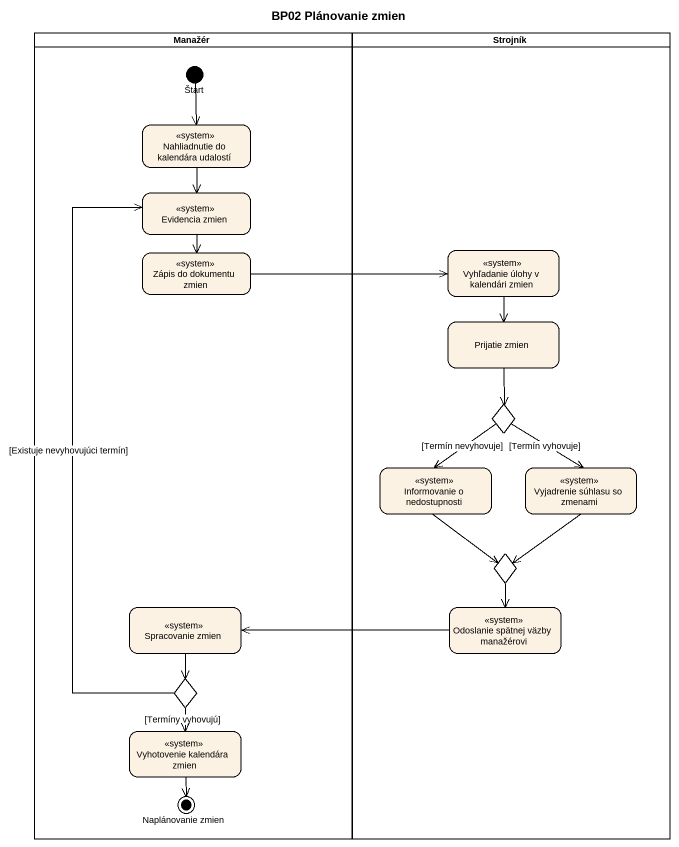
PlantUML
@startuml
title BP02 Plánovanie zmien
hide empty description
state Manažér <<partition>> {
  state Štart <<start>>
  state "Nahliadnutie do kalendára udalostí" as Nahliadnutie_do_kalendára <<system>>
  state "Evidencia zmien" as Evidencia_zmien <<system>>
  state "Zápis do dokumentu zmien" as Zápis_do_dokumentu_zmien <<system>>
  state "Spracovanie zmien" as Spracovanie_zmien <<system>>
  state choice3 <<choice>>
  state "Vyhotovenie kalendára zmien" as Vyhotovenie_kalendára_zmien <<system>>
  state "Naplánovanie zmien" as Naplánovanie_zmien <<end>>
}
state Strojník <<partition>> {
  state "Vyhľadanie úlohy v kalendári zmien" as Vyhľadanie_úlohy_v <<system>>
  state "Prijatie zmien" as Prijatie_zmien
  state choice1 <<choice>>
  state "Informovanie o nedostupnosti" as Informovanie_o_nedostupnosti <<system>>
  state "Vyjadrenie súhlasu so zmenami" as Vyjadrenie_súhlasu_so <<system>>
  state choice2 <<choice>>
  state "Odoslanie spätnej väzby manažérovi" as Odoslanie_spätnej_väzby <<system>>
}
Štart --> Nahliadnutie_do_kalendára
Nahliadnutie_do_kalendára --> Evidencia_zmien
Evidencia_zmien --> Zápis_do_dokumentu_zmien
Vyhľadanie_úlohy_v --> Prijatie_zmien
Zápis_do_dokumentu_zmien -right-> Vyhľadanie_úlohy_v
Prijatie_zmien --> choice1
choice1 --> Informovanie_o_nedostupnosti : [Termín nevyhovuje]
choice1 --> Vyjadrenie_súhlasu_so : [Termín vyhovuje]
Informovanie_o_nedostupnosti --> choice2
Vyjadrenie_súhlasu_so --> choice2
choice2 --> Odoslanie_spätnej_väzby
Spracovanie_zmien --> choice3
Odoslanie_spätnej_väzby -left-> Spracovanie_zmien
choice3 -up-> Evidencia_zmien : [Existuje nevyhovujúci termín]
choice3 --> Vyhotovenie_kalendára_zmien : [Termíny vyhovujú]
Vyhotovenie_kalendára_zmien --> Naplánovanie_zmien
@enduml
